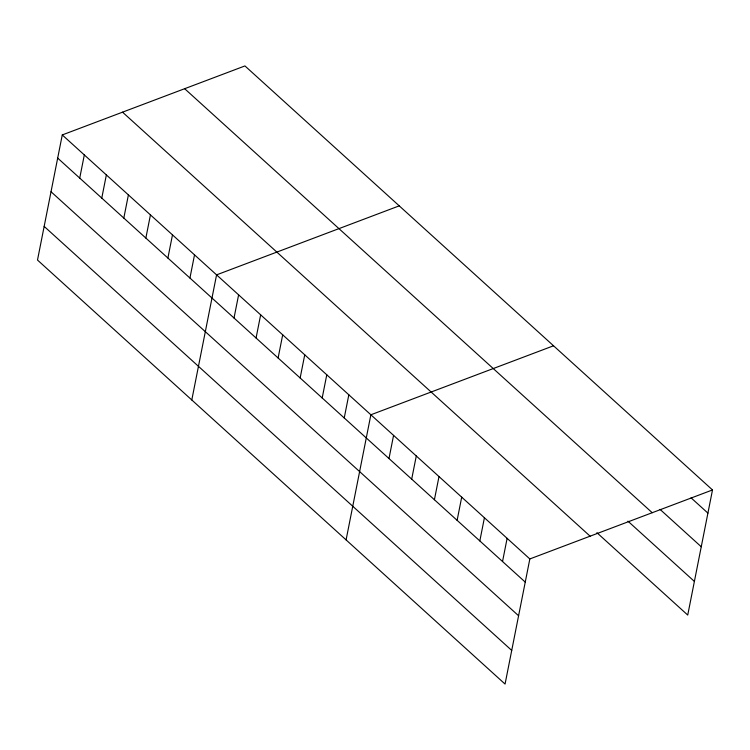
<?xml version="1.0" encoding="UTF-8"?>
<svg xmlns="http://www.w3.org/2000/svg" width="750" height="750" viewBox="0 0 750 750"><rect width="100%" height="100%" fill="white"/><g stroke="black" fill="none" stroke-linecap="round" stroke-linejoin="round"><path stroke-width="1.12" d="M62.269 134.934L37.5 260.053L505.059 684.066L529.837 558.947L712.5 489.947L244.941 65.934L62.269 134.934L529.837 558.947M79.725 178.097L84.319 154.931M101.775 198.084L106.359 174.919M123.816 218.072L128.4 194.906M145.856 238.059L150.441 214.894M167.897 258.047L172.481 234.881M189.938 278.034L194.522 254.869M191.794 399.975L216.572 274.866L399.234 205.856M234.019 318.019L238.613 294.853M256.069 338.006L260.653 314.841M278.109 357.994L282.694 334.828M300.15 377.981L304.734 354.816M322.191 397.978L326.775 374.803M344.231 417.966L348.825 394.8M346.088 539.897L370.866 414.788L553.528 345.787M388.988 458.55L393.572 435.384M411.694 479.137L416.288 455.972M434.409 499.734L438.994 476.569M457.116 520.331L461.7 497.166M479.831 540.928L484.416 517.762M502.537 561.525L507.122 538.35M712.5 489.947L687.731 615.066L596.887 532.678M691.087 497.859L707.916 513.113M660.037 509.381L701.25 546.759M184.659 88.706L652.219 512.719M627.938 521.156L694.387 581.419M122.55 112.172L590.109 536.175M57.684 158.1L525.244 582.112M51.028 191.747L518.587 615.759M44.166 226.406L511.725 650.419"/></g></svg>
